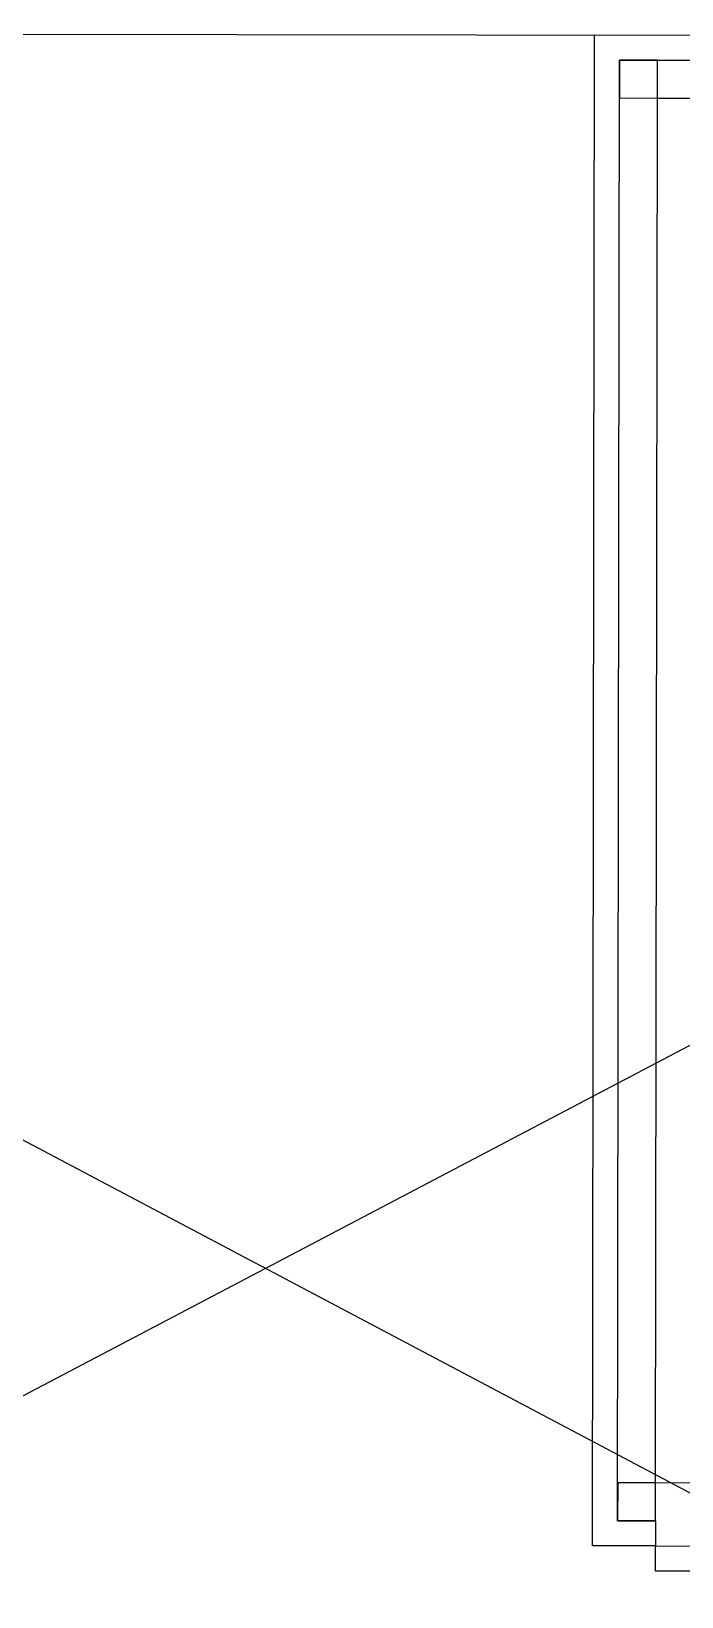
# Model space of a CAD drawing. Header units: millimetres. Extents: x 9 to 403, y 12 to 283.
# Drawn here: x 65.22 to 67.8, y 240.1 to 246.32 of the extents above; entities that cross this region are included whole.
import ezdxf

# ---------------------------------------------------------------- set-up
doc = ezdxf.new("R2010")
doc.units = ezdxf.units.MM
for name, color, linetype in [('SITE_20200109$0$AA-CON', 2, 'Continuous'), ('SITE_20200109$0$AA-WIN', 4, 'Continuous'), ('SITE_20200109$0$출력안됨', 155, 'Continuous')]:
    doc.layers.add(name, color=color, linetype=linetype)

msp = doc.modelspace()

# ---------------------------------------------------------------- linework, layer by layer
at = {"color": 8}
for p, q in [((67.5563, 246.2018), (67.5561, 246.0518)), ((67.7063, 246.2016), (67.5563, 246.2018)), ((67.7061, 246.0516), (67.7063, 246.2016)), ((67.5561, 246.0518), (67.7061, 246.0516)), ((67.6985, 240.5516), (67.7061, 246.0516)), ((67.7061, 246.0516), (71.5061, 246.0464)), ((67.5485, 240.5518), (67.5483, 240.4018)), ((67.6985, 240.5516), (67.5485, 240.5518)), ((67.6983, 240.4016), (67.6985, 240.5516)), ((71.4985, 240.5464), (67.6985, 240.5516)), ((67.5483, 240.4018), (67.6983, 240.4016))]:
    msp.add_line(p, q, dxfattribs=at)
at = {"layer": 'SITE_20200109$0$AA-CON', "color": 8}
for p, q in [((67.4482, 240.3019), (67.4564, 246.3019)), ((67.4564, 246.3019), (75.4564, 246.2909)), ((67.5483, 240.4018), (67.5563, 246.2018)), ((67.5563, 246.2018), (75.3563, 246.1911)), ((67.6983, 240.4016), (67.5483, 240.4018)), ((67.6983, 240.4016), (67.6982, 240.3016)), ((67.6983, 240.4016), (67.6982, 240.3016)), ((67.6982, 240.3016), (67.4482, 240.3019))]:
    msp.add_line(p, q, dxfattribs=at)
at = {"layer": 'SITE_20200109$0$AA-WIN', "color": 8}
for p, q in [((67.6981, 240.2016), (67.6982, 240.3016)), ((67.6982, 240.3016), (70.1482, 240.2982)), ((70.1481, 240.1982), (67.6981, 240.2016))]:
    msp.add_line(p, q, dxfattribs=at)
at = {"layer": 'SITE_20200109$0$출력안됨', "color": 8}
for p, q in [((56.8564, 246.3165), (75.443, 236.491)), ((56.8564, 246.3165), (75.4564, 246.2909)), ((56.843, 236.5165), (75.4564, 246.2909))]:
    msp.add_line(p, q, dxfattribs=at)

doc.saveas('drawing.dxf')
